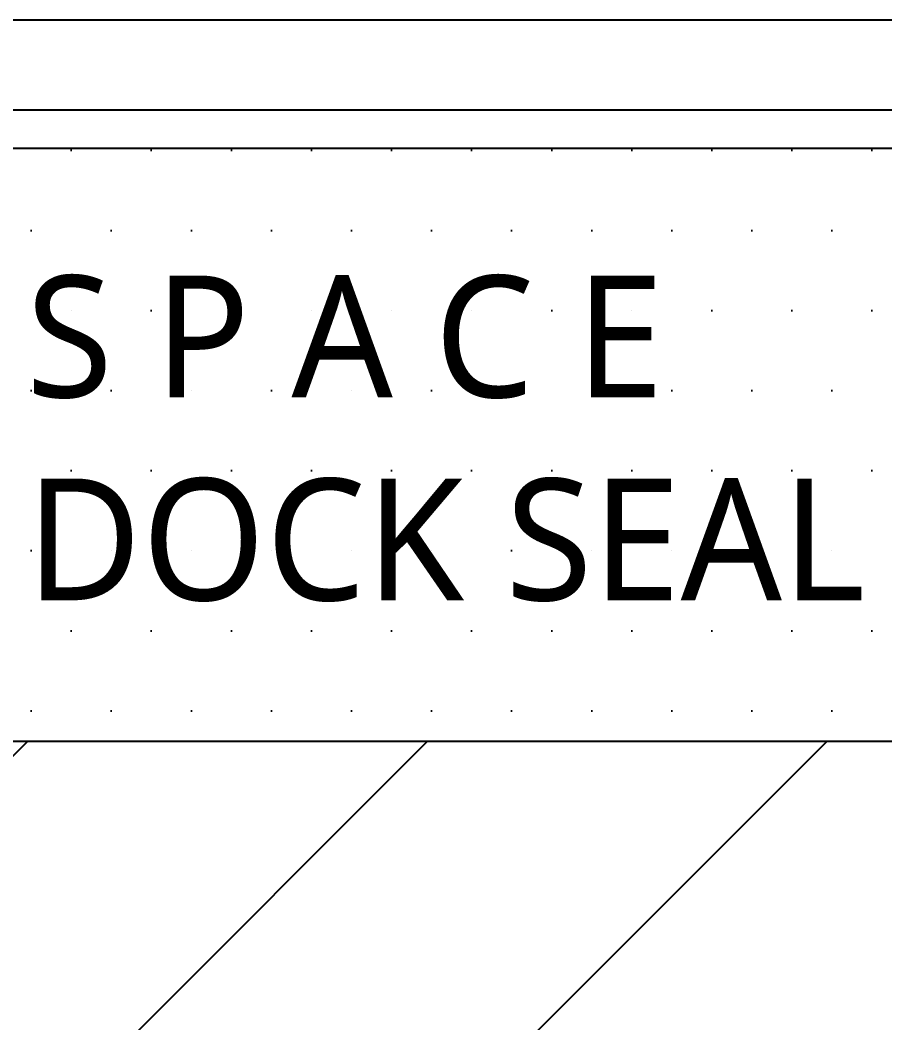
# Model space of a CAD drawing. Header units: millimetres. Extents: x 909 to 159266, y 137 to 21462.
# Drawn here: x 9904.5 to 10196, y 11185.4 to 11523.4 of the extents above; entities that cross this region are included whole.
import ezdxf

# ---------------------------------------------------------------- set-up
doc = ezdxf.new("R2010")
doc.units = ezdxf.units.MM
doc.header["$LTSCALE"] = 50
doc.header["$MEASUREMENT"] = 0
doc.linetypes.add('CEN', pattern=[62, 60, -1, 0, -1])
doc.linetypes.add('HIDDEN', pattern=[2, 1, -1])
doc.layers.add('DIM', color=7, linetype='Continuous')
doc.styles.add('울릉도M', font='NanumGothic.ttf')

msp = doc.modelspace()

# ---------------------------------------------------------------- hatches: boundary and pattern name
h = msp.add_hatch()
h.set_pattern_fill('DOTS', color=3, scale=17)
h.set_pattern_definition([(0, (-131276.867, 86558.742), (13.49375, 26.9875), [0, -26.9875])])
h.paths.add_polyline_path([(8806.37, 11480.27), (11106.37, 11480.27), (11106.37, 11280.27), (8806.37, 11280.27)])
h = msp.add_hatch()
h.set_pattern_fill('ANSI31', color=256, scale=30)
h.set_pattern_definition([(45, (-41448.75, -24449.88), (-67.35192, 67.35192), [])])
h.paths.add_polyline_path([(8806.37, 11280.27), (11106.37, 11280.27), (11106.37, 10480.27), (8806.37, 10480.27)])

# ---------------------------------------------------------------- linework, layer by layer
at = {"color": 1, "linetype": 'CEN', "ltscale": 10}
msp.add_line((11410.97, 11523.45), (8504.94, 11523.45), dxfattribs=at)
at = {"linetype": 'HIDDEN', "ltscale": 100}
msp.add_line((8600.23, 11493.16), (11308.97, 11493.16), dxfattribs=at)
at = {"layer": 'DIM', "color": 3}
msp.add_lwpolyline([(8806.37, 11480.27), (11106.37, 11480.27), (11106.37, 11280.27), (8806.37, 11280.27)], close=True, dxfattribs=at)

# ---------------------------------------------------------------- texts
at = {"insert": (9906.45, 11327.26), "char_height": 41.0573, "attachment_point": 7, "style": '울릉도M'}
msp.add_mtext('{\\C4;S P A C E \\PDOCK SEAL}', dxfattribs=at)

doc.saveas('drawing.dxf')
